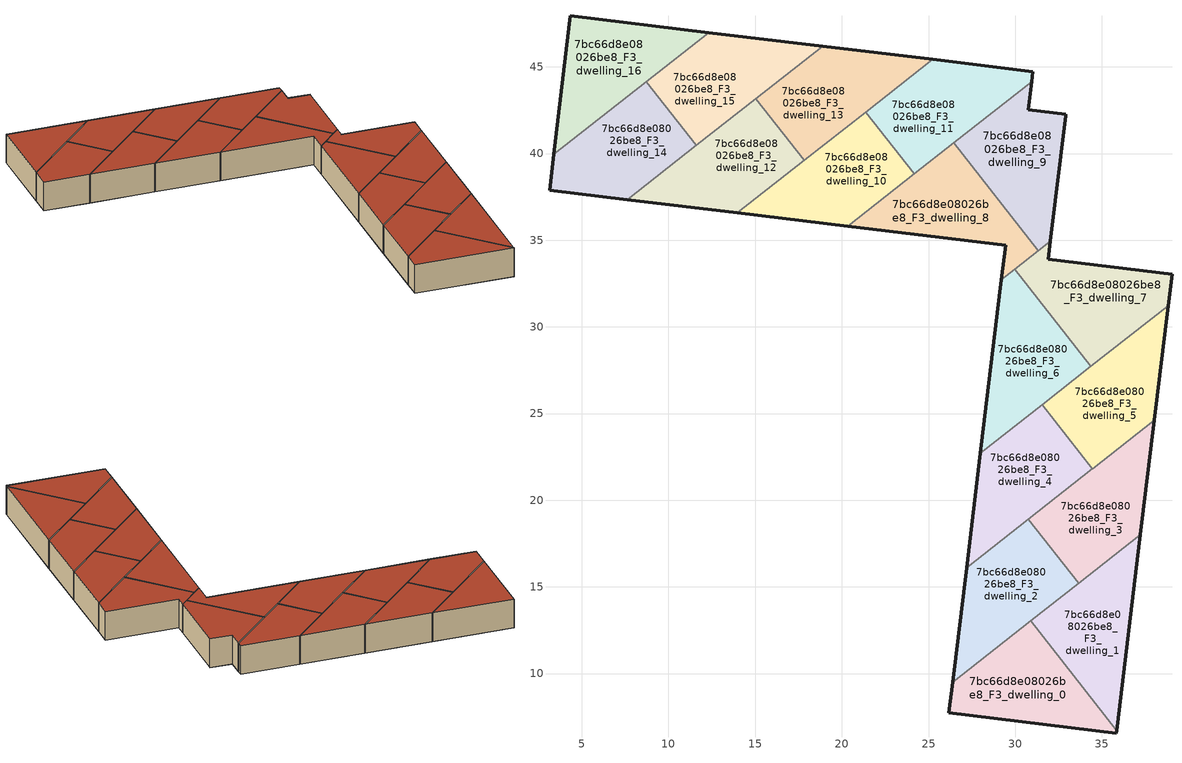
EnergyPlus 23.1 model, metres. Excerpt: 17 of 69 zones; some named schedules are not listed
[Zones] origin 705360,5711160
7bc66d8e08026be8_F3_dwelling_0
 floor to 7bc66d8e08026be8_F2_dwelling_0 (EU_floor_Construction): 35.84,6.57 35.86,6.71 30.89,13.04 26.4,9.51 26.18,7.74 z9
 wall outside (EU_wall_Construction): 35.86,6.71 35.84,6.57 26.18,7.74 26.4,9.51 z9:12
 wall to 7bc66d8e08026be8_F3_dwelling_1 (EU_wall_Construction): 30.89,13.04 35.86,6.71 z9:12
 wall to 7bc66d8e08026be8_F3_dwelling_2 (EU_wall_Construction): 26.4,9.51 30.89,13.04 z9:12
 roof outside (EU_roof_Construction): 30.89,13.04 35.86,6.71 35.84,6.57 26.18,7.74 26.4,9.51 z12
7bc66d8e08026be8_F3_dwelling_1
 floor to 7bc66d8e08026be8_F2_dwelling_1 (EU_floor_Construction): 35.86,6.71 37.22,18.01 30.89,13.04 z9
 wall outside (EU_wall_Construction): 37.22,18.01 35.86,6.71 z9:12
 wall to 7bc66d8e08026be8_F3_dwelling_3 (EU_wall_Construction): 33.66,15.21 37.22,18.01 z9:12
 wall to 7bc66d8e08026be8_F3_dwelling_2 (EU_wall_Construction): 30.89,13.04 33.66,15.21 z9:12
 roof outside (EU_roof_Construction): 37.22,18.01 35.86,6.71 30.89,13.04 z12
7bc66d8e08026be8_F3_dwelling_10
 floor to 7bc66d8e08026be8_F2_dwelling_10 (EU_floor_Construction): 24.17,38.83 21.37,42.39 13.96,36.58 20.33,35.81 z9
 wall outside (EU_wall_Construction): 20.33,35.81 13.96,36.58 z9:12
 wall to 7bc66d8e08026be8_F3_dwelling_11 (EU_wall_Construction): 21.37,42.39 24.17,38.83 z9:12
 wall to 7bc66d8e08026be8_F3_dwelling_12 (EU_wall_Construction): 13.96,36.58 17.82,39.6 z9:12
 wall to 7bc66d8e08026be8_F3_dwelling_8 (EU_wall_Construction): 24.17,38.83 20.33,35.81 z9:12
 wall to 7bc66d8e08026be8_F3_dwelling_13 (EU_wall_Construction): 17.82,39.6 21.37,42.39 z9:12
 roof outside (EU_roof_Construction): 21.37,42.39 24.17,38.83 20.33,35.81 13.96,36.58 z12
7bc66d8e08026be8_F3_dwelling_11
 floor to 7bc66d8e08026be8_F2_dwelling_11 (EU_floor_Construction): 30.95,44.15 31.02,44.73 25.23,45.42 21.37,42.39 24.17,38.83 z9
 wall outside (EU_wall_Construction): 25.23,45.42 31.02,44.73 30.95,44.15 z9:12
 wall to 7bc66d8e08026be8_F3_dwelling_13 (EU_wall_Construction): 21.37,42.39 25.23,45.42 z9:12
 wall to 7bc66d8e08026be8_F3_dwelling_9 (EU_wall_Construction): 30.95,44.15 26.46,40.63 z9:12
 wall to 7bc66d8e08026be8_F3_dwelling_8 (EU_wall_Construction): 26.46,40.63 24.16,38.83 z9:12
 roof outside (EU_roof_Construction): 31.02,44.73 30.95,44.15 24.17,38.83 21.37,42.39 25.23,45.42 z12
7bc66d8e08026be8_F3_dwelling_12
 floor to 7bc66d8e08026be8_F2_dwelling_12 (EU_floor_Construction): 17.82,39.61 15.03,43.16 7.62,37.34 13.96,36.58 z9
 wall outside (EU_wall_Construction): 13.96,36.58 7.62,37.34 z9:12
 wall to 7bc66d8e08026be8_F3_dwelling_13 (EU_wall_Construction): 15.03,43.16 17.82,39.61 z9:12
 wall to 7bc66d8e08026be8_F3_dwelling_14 (EU_wall_Construction): 7.62,37.34 11.6,40.46 z9:12
 wall to 7bc66d8e08026be8_F3_dwelling_15 (EU_wall_Construction): 11.6,40.46 15.03,43.16 z9:12
 roof outside (EU_roof_Construction): 15.03,43.16 17.82,39.61 13.96,36.58 7.62,37.34 z12
7bc66d8e08026be8_F3_dwelling_13
 floor to 7bc66d8e08026be8_F2_dwelling_13 (EU_floor_Construction): 25.23,45.42 18.89,46.19 15.03,43.16 17.82,39.61 z9
 wall outside (EU_wall_Construction): 18.89,46.19 25.23,45.42 z9:12
 wall to 7bc66d8e08026be8_F3_dwelling_15 (EU_wall_Construction): 15.03,43.16 18.89,46.19 z9:12
 roof outside (EU_roof_Construction): 25.23,45.42 17.82,39.61 15.03,43.16 18.89,46.19 z12
7bc66d8e08026be8_F3_dwelling_14
 floor to 7bc66d8e08026be8_F2_dwelling_14 (EU_floor_Construction): 11.6,40.46 8.72,44.14 3.39,39.95 3.14,37.88 7.62,37.34 z9
 wall outside (EU_wall_Construction): 7.62,37.34 3.14,37.88 3.39,39.95 z9:12
 wall to 7bc66d8e08026be8_F3_dwelling_15 (EU_wall_Construction): 8.72,44.14 11.6,40.46 z9:12
 wall to 7bc66d8e08026be8_F3_dwelling_16 (EU_wall_Construction): 3.39,39.95 8.72,44.14 z9:12
 roof outside (EU_roof_Construction): 8.72,44.14 11.6,40.46 7.62,37.34 3.14,37.88 3.39,39.95 z12
7bc66d8e08026be8_F3_dwelling_15
 floor to 7bc66d8e08026be8_F2_dwelling_15 (EU_floor_Construction): 18.89,46.19 12.34,46.97 8.72,44.14 11.6,40.46 z9
 wall outside (EU_wall_Construction): 12.34,46.97 18.89,46.19 z9:12
 wall to 7bc66d8e08026be8_F3_dwelling_16 (EU_wall_Construction): 8.72,44.14 12.34,46.97 z9:12
 roof outside (EU_roof_Construction): 18.89,46.19 11.6,40.46 8.72,44.14 12.34,46.97 z12
7bc66d8e08026be8_F3_dwelling_16
 floor to 7bc66d8e08026be8_F2_dwelling_16 (EU_floor_Construction): 12.34,46.97 4.35,47.94 3.39,39.95 z9
 wall outside (EU_wall_Construction): 3.39,39.95 4.35,47.94 12.34,46.97 z9:12
 roof outside (EU_roof_Construction): 12.34,46.97 3.39,39.95 4.35,47.94 z12
7bc66d8e08026be8_F3_dwelling_2
 floor to 7bc66d8e08026be8_F2_dwelling_2 (EU_floor_Construction): 33.66,15.21 30.76,18.91 27.19,16.11 26.4,9.51 z9
 wall outside (EU_wall_Construction): 26.4,9.51 27.19,16.11 z9:12
 wall to 7bc66d8e08026be8_F3_dwelling_3 (EU_wall_Construction): 30.76,18.91 33.66,15.21 z9:12
 wall to 7bc66d8e08026be8_F3_dwelling_4 (EU_wall_Construction): 27.19,16.11 30.76,18.91 z9:12
 roof outside (EU_roof_Construction): 30.76,18.91 33.66,15.21 26.4,9.51 27.19,16.11 z12
7bc66d8e08026be8_F3_dwelling_3
 floor to 7bc66d8e08026be8_F2_dwelling_3 (EU_floor_Construction): 37.22,18.01 38.02,24.62 30.76,18.91 33.66,15.21 z9
 wall outside (EU_wall_Construction): 38.02,24.62 37.22,18.01 z9:12
 wall to 7bc66d8e08026be8_F3_dwelling_5 (EU_wall_Construction): 34.46,21.82 38.02,24.62 z9:12
 wall to 7bc66d8e08026be8_F3_dwelling_4 (EU_wall_Construction): 30.76,18.91 34.46,21.82 z9:12
 roof outside (EU_roof_Construction): 38.02,24.62 37.22,18.01 33.66,15.21 30.76,18.91 z12
7bc66d8e08026be8_F3_dwelling_4
 floor to 7bc66d8e08026be8_F2_dwelling_4 (EU_floor_Construction): 34.46,21.82 31.56,25.51 27.99,22.71 27.19,16.11 z9
 wall outside (EU_wall_Construction): 27.19,16.11 27.99,22.71 z9:12
 wall to 7bc66d8e08026be8_F3_dwelling_5 (EU_wall_Construction): 31.56,25.51 34.46,21.82 z9:12
 wall to 7bc66d8e08026be8_F3_dwelling_6 (EU_wall_Construction): 27.99,22.71 31.56,25.51 z9:12
 roof outside (EU_roof_Construction): 31.56,25.51 34.46,21.82 27.19,16.11 27.99,22.71 z12
7bc66d8e08026be8_F3_dwelling_5
 floor to 7bc66d8e08026be8_F2_dwelling_5 (EU_floor_Construction): 38.02,24.62 38.82,31.22 31.56,25.51 34.46,21.82 z9
 wall outside (EU_wall_Construction): 38.82,31.22 38.02,24.62 z9:12
 wall to 7bc66d8e08026be8_F3_dwelling_7 (EU_wall_Construction): 34.37,27.72 38.82,31.22 z9:12
 wall to 7bc66d8e08026be8_F3_dwelling_6 (EU_wall_Construction): 31.56,25.51 34.37,27.72 z9:12
 roof outside (EU_roof_Construction): 38.82,31.22 38.02,24.62 34.46,21.82 31.56,25.51 z12
7bc66d8e08026be8_F3_dwelling_6
 floor to 7bc66d8e08026be8_F2_dwelling_6 (EU_floor_Construction): 34.37,27.72 29.97,33.33 29.2,32.72 27.99,22.71 z9
 wall outside (EU_wall_Construction): 27.99,22.71 29.2,32.72 z9:12
 wall to 7bc66d8e08026be8_F3_dwelling_7 (EU_wall_Construction): 29.97,33.33 34.37,27.72 z9:12
 wall to 7bc66d8e08026be8_F3_dwelling_8 (EU_wall_Construction): 29.2,32.72 29.97,33.33 z9:12
 roof outside (EU_roof_Construction): 29.97,33.33 34.37,27.72 27.99,22.71 29.2,32.72 z12
7bc66d8e08026be8_F3_dwelling_7
 floor to 7bc66d8e08026be8_F2_dwelling_7 (EU_floor_Construction): 38.82,31.22 39.05,33.05 31.91,33.91 32.04,34.95 29.97,33.33 34.37,27.72 z9
 wall outside (EU_wall_Construction): 32.04,34.95 31.91,33.91 39.05,33.05 38.82,31.22 z9:12
 wall to 7bc66d8e08026be8_F3_dwelling_9 (EU_wall_Construction): 31.34,34.4 32.04,34.95 z9:12
 wall to 7bc66d8e08026be8_F3_dwelling_8 (EU_wall_Construction): 29.97,33.33 31.34,34.4 z9:12
 roof outside (EU_roof_Construction): 39.05,33.05 38.82,31.22 34.37,27.72 29.97,33.33 32.04,34.95 31.91,33.91 z12
7bc66d8e08026be8_F3_dwelling_8
 floor to 7bc66d8e08026be8_F2_dwelling_8 (EU_floor_Construction): 31.34,34.4 26.46,40.63 20.33,35.81 29.45,34.72 29.2,32.72 z9
 wall outside (EU_wall_Construction): 29.2,32.72 29.45,34.72 20.33,35.81 z9:12
 wall to 7bc66d8e08026be8_F3_dwelling_9 (EU_wall_Construction): 26.46,40.63 31.34,34.4 z9:12
 roof outside (EU_roof_Construction): 26.46,40.63 31.34,34.4 29.2,32.72 29.45,34.72 20.33,35.81 z12
7bc66d8e08026be8_F3_dwelling_9
 floor to 7bc66d8e08026be8_F2_dwelling_9 (EU_floor_Construction): 32.04,34.95 32.92,42.17 32.93,42.27 30.76,42.54 30.95,44.15 26.46,40.63 31.34,34.4 z9
 wall outside (EU_wall_Construction): 30.95,44.15 30.76,42.54 32.93,42.27 32.92,42.17 32.04,34.95 z9:12
 roof outside (EU_roof_Construction): 32.93,42.27 32.92,42.17 32.04,34.95 31.34,34.4 26.46,40.63 30.95,44.15 30.76,42.54 z12
[Building]
EU S2 Campaign: North Axis=0; Terrain=City; Solar Distribution=FullExterior
[Site:Location]
London: Latitude=51.5; Longitude=-0.5; Time Zone=0; Elevation=25
[SizingPeriod:WeatherFileDays]
AnnualSizingPeriod: Begin Month=1; Begin Day of Month=1; End Month=12; End Day of Month=31; Day of Week for Start Day=Monday; Use Weather File Daylight Saving Period=No; Use Weather File Rain and Snow Indicators=No
[MATERIAL]
EU_InternalMass_Material: Roughness=MediumRough; Thickness=0.1; Conductivity=1; Density=1800; Specific Heat=900; Thermal Absorptance=0.9; Solar Absorptance=0.7; Visible Absorptance=0.7
[MATERIAL:NOMASS] Roughness=MediumRough; Thermal Absorptance=0.9; Solar Absorptance=0.7; Visible Absorptance=0.7
Name | Thermal Resistance
EU_wall_NoMass | 0.635353
EU_roof_NoMass | 0.675062
EU_floor_NoMass | 1.96382
[CONSTRUCTION]
EU_wall_Construction: EU_wall_NoMass
EU_roof_Construction: EU_roof_NoMass
EU_floor_Construction: EU_floor_NoMass
EU_InternalMass_Construction: EU_InternalMass_Material
[ZONE] Type=1; Multiplier=1; Ceiling Height=autocalculate; Floor Area=autocalculate; Part of Total Floor Area=Yes
Name | Volume
7bc66d8e08026be8_F3_dwelling_0 | 97.0789
7bc66d8e08026be8_F3_dwelling_1 | 97.1023
7bc66d8e08026be8_F3_dwelling_10 | 97.0942
7bc66d8e08026be8_F3_dwelling_11 | 97.092
7bc66d8e08026be8_F3_dwelling_12 | 97.0605
7bc66d8e08026be8_F3_dwelling_13 | 97.0759
7bc66d8e08026be8_F3_dwelling_14 | 97.0884
7bc66d8e08026be8_F3_dwelling_15 | 97.0898
7bc66d8e08026be8_F3_dwelling_16 | 97.0854
7bc66d8e08026be8_F3_dwelling_2 | 97.0876
7bc66d8e08026be8_F3_dwelling_3 | 97.073
7bc66d8e08026be8_F3_dwelling_4 | 97.0825
7bc66d8e08026be8_F3_dwelling_5 | 97.0752
7bc66d8e08026be8_F3_dwelling_6 | 97.1052
7bc66d8e08026be8_F3_dwelling_7 | 97.0847
7bc66d8e08026be8_F3_dwelling_8 | 97.0715
7bc66d8e08026be8_F3_dwelling_9 | 97.1104
[INTERNALMASS] Construction=EU_InternalMass_Construction
Name | Zone or ZoneList | Surface Area
7bc66d8e08026be8_F3_dwelling_0_EU_InternalMass | 7bc66d8e08026be8_F3_dwelling_0 | 32.3618
7bc66d8e08026be8_F3_dwelling_1_EU_InternalMass | 7bc66d8e08026be8_F3_dwelling_1 | 32.3655
7bc66d8e08026be8_F3_dwelling_2_EU_InternalMass | 7bc66d8e08026be8_F3_dwelling_2 | 32.3609
7bc66d8e08026be8_F3_dwelling_3_EU_InternalMass | 7bc66d8e08026be8_F3_dwelling_3 | 32.3578
7bc66d8e08026be8_F3_dwelling_4_EU_InternalMass | 7bc66d8e08026be8_F3_dwelling_4 | 32.3594
7bc66d8e08026be8_F3_dwelling_5_EU_InternalMass | 7bc66d8e08026be8_F3_dwelling_5 | 32.3583
7bc66d8e08026be8_F3_dwelling_6_EU_InternalMass | 7bc66d8e08026be8_F3_dwelling_6 | 32.3677
7bc66d8e08026be8_F3_dwelling_7_EU_InternalMass | 7bc66d8e08026be8_F3_dwelling_7 | 32.3613
7bc66d8e08026be8_F3_dwelling_8_EU_InternalMass | 7bc66d8e08026be8_F3_dwelling_8 | 32.3571
7bc66d8e08026be8_F3_dwelling_9_EU_InternalMass | 7bc66d8e08026be8_F3_dwelling_9 | 32.37
7bc66d8e08026be8_F3_dwelling_10_EU_InternalMass | 7bc66d8e08026be8_F3_dwelling_10 | 32.3647
7bc66d8e08026be8_F3_dwelling_11_EU_InternalMass | 7bc66d8e08026be8_F3_dwelling_11 | 32.3651
7bc66d8e08026be8_F3_dwelling_12_EU_InternalMass | 7bc66d8e08026be8_F3_dwelling_12 | 32.3533
7bc66d8e08026be8_F3_dwelling_13_EU_InternalMass | 7bc66d8e08026be8_F3_dwelling_13 | 32.3571
7bc66d8e08026be8_F3_dwelling_14_EU_InternalMass | 7bc66d8e08026be8_F3_dwelling_14 | 32.3624
7bc66d8e08026be8_F3_dwelling_15_EU_InternalMass | 7bc66d8e08026be8_F3_dwelling_15 | 32.3628
7bc66d8e08026be8_F3_dwelling_16_EU_InternalMass | 7bc66d8e08026be8_F3_dwelling_16 | 32.3618
[OTHEREQUIPMENT] Fuel Type=Electricity; Design Level Calculation Method=Watts/Area; Power per Zone Floor Area=1; Fraction Latent=0; Fraction Radiant=0; Fraction Lost=0; Carbon Dioxide Generation Rate=0; EndUse Subcategory=EU_Step8_InternalGains
Name | Zone or ZoneList or Space or SpaceList | Schedule
EU_Step8_InternalGain_7bc66d8e08026be8_F3_dwelling_0_f000 | 7bc66d8e08026be8_F3_dwelling_0 | EU_Step8_GainSchedule_7bc66d8e08026be8_F3_dwelling_0_f000
EU_Step8_InternalGain_7bc66d8e08026be8_F3_dwelling_1_f000 | 7bc66d8e08026be8_F3_dwelling_1 | EU_Step8_GainSchedule_7bc66d8e08026be8_F3_dwelling_1_f000
EU_Step8_InternalGain_7bc66d8e08026be8_F3_dwelling_2_f000 | 7bc66d8e08026be8_F3_dwelling_2 | EU_Step8_GainSchedule_7bc66d8e08026be8_F3_dwelling_2_f000
EU_Step8_InternalGain_7bc66d8e08026be8_F3_dwelling_3_f000 | 7bc66d8e08026be8_F3_dwelling_3 | EU_Step8_GainSchedule_7bc66d8e08026be8_F3_dwelling_3_f000
EU_Step8_InternalGain_7bc66d8e08026be8_F3_dwelling_4_f000 | 7bc66d8e08026be8_F3_dwelling_4 | EU_Step8_GainSchedule_7bc66d8e08026be8_F3_dwelling_4_f000
EU_Step8_InternalGain_7bc66d8e08026be8_F3_dwelling_5_f000 | 7bc66d8e08026be8_F3_dwelling_5 | EU_Step8_GainSchedule_7bc66d8e08026be8_F3_dwelling_5_f000
EU_Step8_InternalGain_7bc66d8e08026be8_F3_dwelling_6_f000 | 7bc66d8e08026be8_F3_dwelling_6 | EU_Step8_GainSchedule_7bc66d8e08026be8_F3_dwelling_6_f000
EU_Step8_InternalGain_7bc66d8e08026be8_F3_dwelling_7_f000 | 7bc66d8e08026be8_F3_dwelling_7 | EU_Step8_GainSchedule_7bc66d8e08026be8_F3_dwelling_7_f000
EU_Step8_InternalGain_7bc66d8e08026be8_F3_dwelling_8_f000 | 7bc66d8e08026be8_F3_dwelling_8 | EU_Step8_GainSchedule_7bc66d8e08026be8_F3_dwelling_8_f000
EU_Step8_InternalGain_7bc66d8e08026be8_F3_dwelling_9_f000 | 7bc66d8e08026be8_F3_dwelling_9 | EU_Step8_GainSchedule_7bc66d8e08026be8_F3_dwelling_9_f000
EU_Step8_InternalGain_7bc66d8e08026be8_F3_dwelling_10_f000 | 7bc66d8e08026be8_F3_dwelling_10 | EU_Step8_GainSchedule_7bc66d8e08026be8_F3_dwelling_10_f000
EU_Step8_InternalGain_7bc66d8e08026be8_F3_dwelling_11_f000 | 7bc66d8e08026be8_F3_dwelling_11 | EU_Step8_GainSchedule_7bc66d8e08026be8_F3_dwelling_11_f000
EU_Step8_InternalGain_7bc66d8e08026be8_F3_dwelling_12_f000 | 7bc66d8e08026be8_F3_dwelling_12 | EU_Step8_GainSchedule_7bc66d8e08026be8_F3_dwelling_12_f000
EU_Step8_InternalGain_7bc66d8e08026be8_F3_dwelling_13_f000 | 7bc66d8e08026be8_F3_dwelling_13 | EU_Step8_GainSchedule_7bc66d8e08026be8_F3_dwelling_13_f000
EU_Step8_InternalGain_7bc66d8e08026be8_F3_dwelling_14_f000 | 7bc66d8e08026be8_F3_dwelling_14 | EU_Step8_GainSchedule_7bc66d8e08026be8_F3_dwelling_14_f000
EU_Step8_InternalGain_7bc66d8e08026be8_F3_dwelling_15_f000 | 7bc66d8e08026be8_F3_dwelling_15 | EU_Step8_GainSchedule_7bc66d8e08026be8_F3_dwelling_15_f000
EU_Step8_InternalGain_7bc66d8e08026be8_F3_dwelling_16_f000 | 7bc66d8e08026be8_F3_dwelling_16 | EU_Step8_GainSchedule_7bc66d8e08026be8_F3_dwelling_16_f000
[ZONEVENTILATION:DESIGNFLOWRATE] Schedule=EU_AlwaysOn; Design Flow Rate Calculation Method=AirChanges/Hour; Air Changes per Hour=0.555504; Ventilation Type=Natural; Fan Pressure Rise=0; Fan Total Efficiency=1; Constant Term Coefficient=1; Temperature Term Coefficient=0; Velocity Term Coefficient=0; Velocity Squared Term Coefficient=0; Minimum Indoor Temperature=-100; Maximum Indoor Temperature=100; Delta Temperature=-100; Minimum Outdoor Temperature=-100; Maximum Outdoor Temperature=100; Maximum Wind Speed=40
Name | Zone or ZoneList or Space or SpaceList
EU_ConstantAir_7bc66d8e08026be8_F3_dwelling_0 | 7bc66d8e08026be8_F3_dwelling_0
EU_ConstantAir_7bc66d8e08026be8_F3_dwelling_1 | 7bc66d8e08026be8_F3_dwelling_1
EU_ConstantAir_7bc66d8e08026be8_F3_dwelling_2 | 7bc66d8e08026be8_F3_dwelling_2
EU_ConstantAir_7bc66d8e08026be8_F3_dwelling_3 | 7bc66d8e08026be8_F3_dwelling_3
EU_ConstantAir_7bc66d8e08026be8_F3_dwelling_4 | 7bc66d8e08026be8_F3_dwelling_4
EU_ConstantAir_7bc66d8e08026be8_F3_dwelling_5 | 7bc66d8e08026be8_F3_dwelling_5
EU_ConstantAir_7bc66d8e08026be8_F3_dwelling_6 | 7bc66d8e08026be8_F3_dwelling_6
EU_ConstantAir_7bc66d8e08026be8_F3_dwelling_7 | 7bc66d8e08026be8_F3_dwelling_7
EU_ConstantAir_7bc66d8e08026be8_F3_dwelling_8 | 7bc66d8e08026be8_F3_dwelling_8
EU_ConstantAir_7bc66d8e08026be8_F3_dwelling_9 | 7bc66d8e08026be8_F3_dwelling_9
EU_ConstantAir_7bc66d8e08026be8_F3_dwelling_10 | 7bc66d8e08026be8_F3_dwelling_10
EU_ConstantAir_7bc66d8e08026be8_F3_dwelling_11 | 7bc66d8e08026be8_F3_dwelling_11
EU_ConstantAir_7bc66d8e08026be8_F3_dwelling_12 | 7bc66d8e08026be8_F3_dwelling_12
EU_ConstantAir_7bc66d8e08026be8_F3_dwelling_13 | 7bc66d8e08026be8_F3_dwelling_13
EU_ConstantAir_7bc66d8e08026be8_F3_dwelling_14 | 7bc66d8e08026be8_F3_dwelling_14
EU_ConstantAir_7bc66d8e08026be8_F3_dwelling_15 | 7bc66d8e08026be8_F3_dwelling_15
EU_ConstantAir_7bc66d8e08026be8_F3_dwelling_16 | 7bc66d8e08026be8_F3_dwelling_16
[HVACTEMPLATE:ZONE:IDEALLOADSAIRSYSTEM] System Availability Schedule=EU_AlwaysOn; Maximum Heating Supply Air Temperature=50; Minimum Cooling Supply Air Temperature=13; Maximum Heating Supply Air Humidity Ratio=0.0156; Minimum Cooling Supply Air Humidity Ratio=0.0077; Heating Limit=NoLimit; Cooling Limit=NoLimit; Heating Availability Schedule=EU_AlwaysOn; Cooling Availability Schedule=EU_CoolingOff; Dehumidification Control Type=ConstantSensibleHeatRatio; Cooling Sensible Heat Ratio=0.7; Dehumidification Setpoint=60; Humidification Control Type=None; Humidification Setpoint=30; Outdoor Air Method=None; Outdoor Air Flow Rate per Person=0.00944; Outdoor Air Flow Rate per Zone Floor Area=0; Outdoor Air Flow Rate per Zone=0; Demand Controlled Ventilation Type=None; Outdoor Air Economizer Type=NoEconomizer; Heat Recovery Type=None; Sensible Heat Recovery Effectiveness=0.7; Latent Heat Recovery Effectiveness=0.65
Name | Template Thermostat
7bc66d8e08026be8_F3_dwelling_0 | EU_HeatOnly_7bc66d8e08026be8_F3_dwelling_0
7bc66d8e08026be8_F3_dwelling_1 | EU_HeatOnly_7bc66d8e08026be8_F3_dwelling_1
7bc66d8e08026be8_F3_dwelling_2 | EU_HeatOnly_7bc66d8e08026be8_F3_dwelling_2
7bc66d8e08026be8_F3_dwelling_3 | EU_HeatOnly_7bc66d8e08026be8_F3_dwelling_3
7bc66d8e08026be8_F3_dwelling_4 | EU_HeatOnly_7bc66d8e08026be8_F3_dwelling_4
7bc66d8e08026be8_F3_dwelling_5 | EU_HeatOnly_7bc66d8e08026be8_F3_dwelling_5
7bc66d8e08026be8_F3_dwelling_6 | EU_HeatOnly_7bc66d8e08026be8_F3_dwelling_6
7bc66d8e08026be8_F3_dwelling_7 | EU_HeatOnly_7bc66d8e08026be8_F3_dwelling_7
7bc66d8e08026be8_F3_dwelling_8 | EU_HeatOnly_7bc66d8e08026be8_F3_dwelling_8
7bc66d8e08026be8_F3_dwelling_9 | EU_HeatOnly_7bc66d8e08026be8_F3_dwelling_9
7bc66d8e08026be8_F3_dwelling_10 | EU_HeatOnly_7bc66d8e08026be8_F3_dwelling_10
7bc66d8e08026be8_F3_dwelling_11 | EU_HeatOnly_7bc66d8e08026be8_F3_dwelling_11
